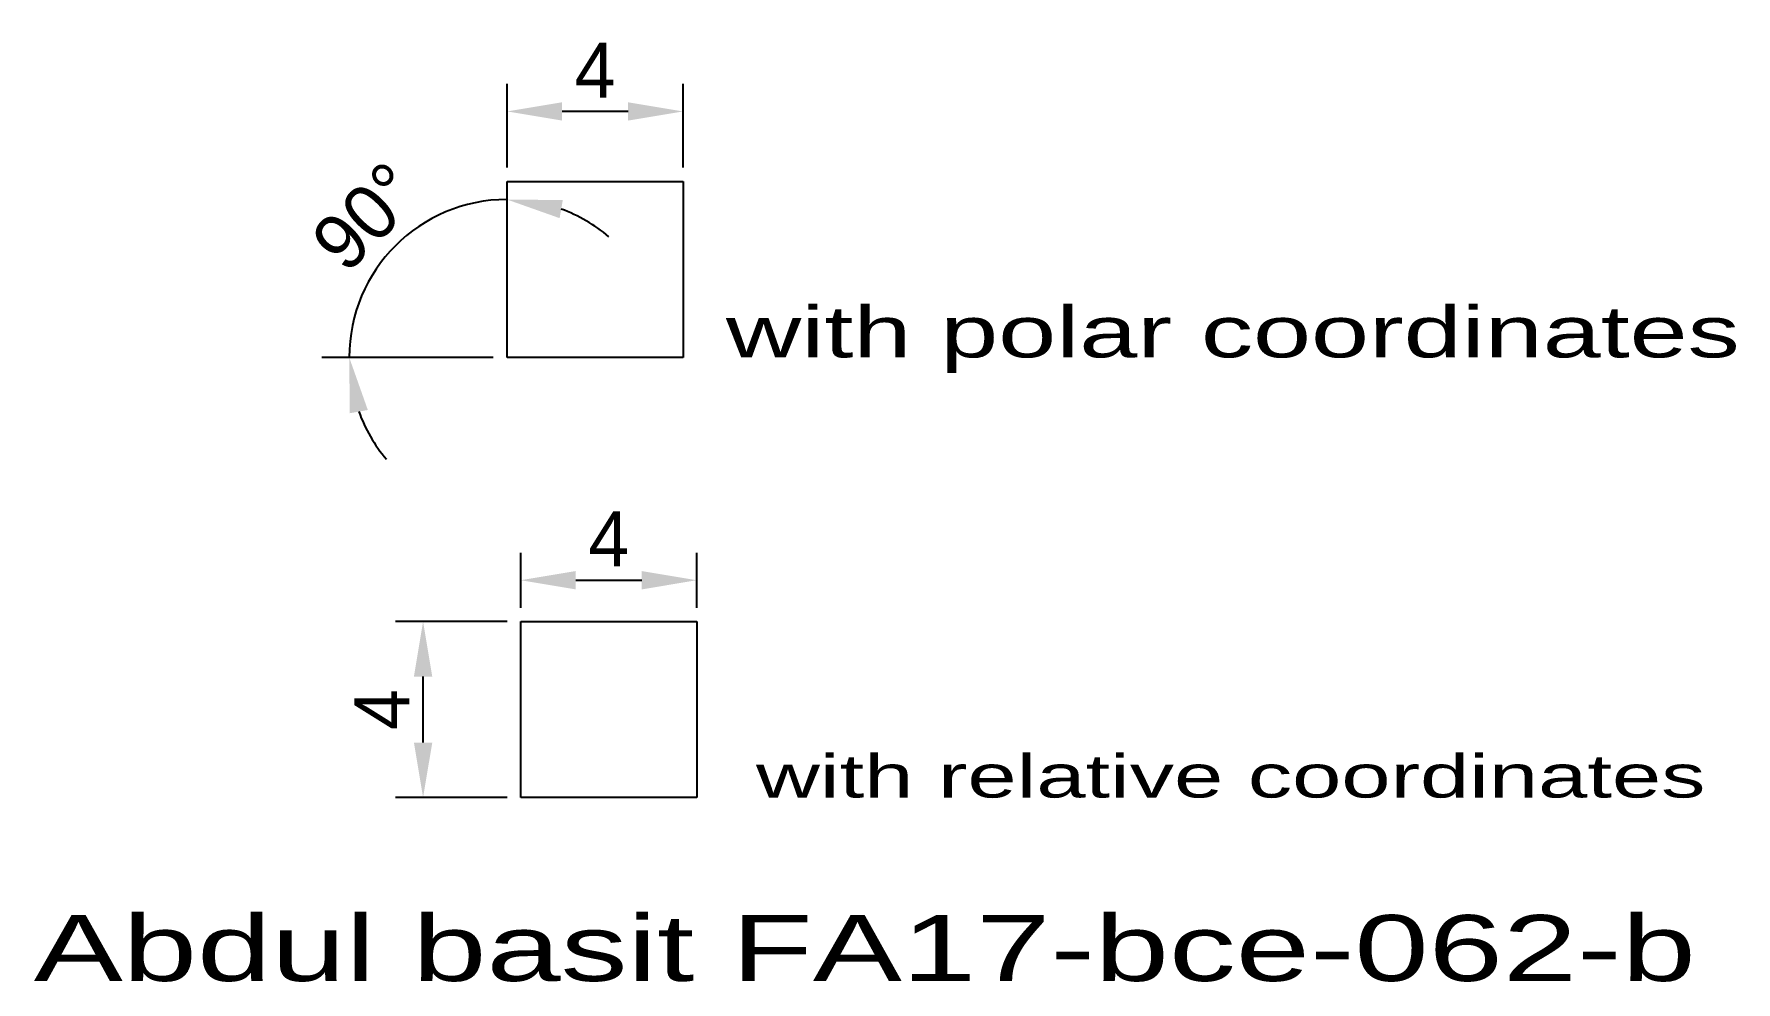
# Model space of a CAD drawing. Header units: millimetres. Extents: x 29.9 to 68.6, y 20.6 to 42.1.
import ezdxf
from ezdxf.enums import TextEntityAlignment as Align

# ---------------------------------------------------------------- set-up
doc = ezdxf.new("R2010")
doc.units = ezdxf.units.MM
doc.dimstyles.new('ISO-25', dxfattribs={"dimscale": 0.5, "dimtxt": 2.5, "dimasz": 2.5, "dimexe": 1.25, "dimexo": 0.625, "dimtad": 1, "dimtxsty": 'Standard', "dimcen": 2.5, "dimadec": 0, "dimazin": 0, "dimtfac": 1, "dimtmove": 0, "dimatfit": 3, "dimfxl": 1, "dimarcsym": 0})

# ---------------------------------------------------------------- blocks, each defined once
blk = doc.blocks.new('*D1')
at = {"color": 0, "lineweight": -2}
blk.add_line((40.379, 34.741), (36.479, 34.741), dxfattribs=at)
for start, end in [(90, 180), (49.8708, 69.9354), (200.0646, 220.1292)]:
    blk.add_arc((40.692, 34.741), 3.588, start, end, dxfattribs=at)
at = {"color": 0}
for points in [[(41.887, 37.905), (41.959, 38.316), (40.692, 38.328)], [(37.117, 33.473), (37.527, 33.546), (37.104, 34.741)]]:
    blk.add_solid(points, dxfattribs=at)
at = {"layer": 'Defpoints', "color": 0}
for p in [(40.692, 38.741), (38.898, 37.848), (40.692, 34.741), (40.692, 34.741), (44.692, 34.741)]:
    blk.add_point(p, dxfattribs=at)
at = {"color": 0, "insert": (37.492, 37.94), "char_height": 1.25, "attachment_point": 5, "rotation": 45}
blk.add_mtext('90°', dxfattribs=at)
blk = doc.blocks.new('*D2')
at = {"color": 0, "lineweight": -2}
for p, q in [((40.692, 39.053), (40.692, 40.955)), ((44.692, 39.053), (44.692, 40.955)), ((43.442, 40.33), (41.942, 40.33))]:
    blk.add_line(p, q, dxfattribs=at)
at = {"color": 0}
for points in [[(41.942, 40.538), (41.942, 40.122), (40.692, 40.33)], [(43.442, 40.538), (43.442, 40.122), (44.692, 40.33)]]:
    blk.add_solid(points, dxfattribs=at)
at = {"layer": 'Defpoints', "color": 0}
for p in [(40.692, 40.33), (40.692, 38.741), (44.692, 38.741)]:
    blk.add_point(p, dxfattribs=at)
at = {"color": 0, "insert": (42.692, 41.267), "char_height": 1.25, "attachment_point": 5}
blk.add_mtext('4', dxfattribs=at)
blk = doc.blocks.new('*D3')
at = {"color": 0, "lineweight": -2}
for p, q in [((40.692, 28.741), (38.158, 28.741)), ((38.783, 25.991), (38.783, 27.491)), ((40.692, 24.741), (38.158, 24.741))]:
    blk.add_line(p, q, dxfattribs=at)
at = {"color": 0}
for points in [[(38.575, 27.491), (38.992, 27.491), (38.783, 28.741)], [(38.575, 25.991), (38.992, 25.991), (38.783, 24.741)]]:
    blk.add_solid(points, dxfattribs=at)
at = {"layer": 'Defpoints', "color": 0}
for p in [(38.783, 28.741), (41.004, 28.741), (41.004, 24.741)]:
    blk.add_point(p, dxfattribs=at)
at = {"color": 0, "insert": (37.846, 26.741), "char_height": 1.25, "attachment_point": 5, "rotation": 90}
blk.add_mtext('4', dxfattribs=at)
blk = doc.blocks.new('*D4')
at = {"color": 0, "lineweight": -2}
for p, q in [((41.004, 29.053), (41.004, 30.304)), ((45.004, 29.053), (45.004, 30.304)), ((42.254, 29.679), (43.754, 29.679))]:
    blk.add_line(p, q, dxfattribs=at)
at = {"color": 0}
for points in [[(42.254, 29.887), (42.254, 29.47), (41.004, 29.679)], [(43.754, 29.887), (43.754, 29.47), (45.004, 29.679)]]:
    blk.add_solid(points, dxfattribs=at)
at = {"layer": 'Defpoints', "color": 0}
for p in [(45.004, 29.679), (41.004, 28.741), (45.004, 28.741)]:
    blk.add_point(p, dxfattribs=at)
at = {"color": 0, "insert": (43.004, 30.616), "char_height": 1.25, "attachment_point": 5}
blk.add_mtext('4', dxfattribs=at)

msp = doc.modelspace()

# ---------------------------------------------------------------- linework, layer by layer
for p, q in [((40.692, 34.741), (40.692, 38.741)), ((40.692, 38.741), (44.692, 38.741)), ((44.692, 38.741), (44.692, 34.741)), ((44.692, 34.741), (40.692, 34.741)), ((41.004, 24.741), (41.004, 28.741)), ((41.004, 28.741), (45.004, 28.741)), ((45.004, 28.741), (45.004, 24.741)), ((45.004, 24.741), (41.004, 24.741))]:
    msp.add_line(p, q)

# ---------------------------------------------------------------- texts
for s, height, p, p2 in [('with polar coordinates', 1.16198, (45.669, 34.741), (68.715, 34.741)), ('with relative coordinates', 0.97371, (46.351, 24.741), (67.935, 24.741)), ('Abdul basit FA17-bce-062-b  ', 1.49887, (29.933, 20.573), (69.403, 20.573))]:
    msp.add_text(s, height=height).set_placement(p, p2, align=Align.ALIGNED)

# ---------------------------------------------------------------- dimensions: what is measured, and where the dimension line sits
for base, p1, p2, picture, middle in [((40.692, 40.33), (44.692, 38.741), (40.692, 38.741), '*D2', (42.692, 41.267)), ((45.004, 29.679), (41.004, 28.741), (45.004, 28.741), '*D4', (43.004, 30.616))]:
    dim = msp.add_linear_dim(base=base, p1=p1, p2=p2, dimstyle='ISO-25')
    dim.commit()
    dim.dimension.update_dxf_attribs({"geometry": picture, "text_midpoint": middle})
dim = msp.add_angular_dim_2l(base=(38.898, 37.848), line1=((40.692, 34.741), (40.692, 38.741)), line2=((44.692, 34.741), (40.692, 34.741)), dimstyle='ISO-25')
dim.commit()
dim.dimension.update_dxf_attribs({"geometry": '*D1', "text_midpoint": (37.492, 37.94)})
dim = msp.add_linear_dim(base=(38.783, 28.741), p1=(41.004, 24.741), p2=(41.004, 28.741), angle=90, dimstyle='ISO-25')
dim.commit()
dim.dimension.update_dxf_attribs({"geometry": '*D3', "text_midpoint": (37.846, 26.741)})

doc.saveas('drawing.dxf')
